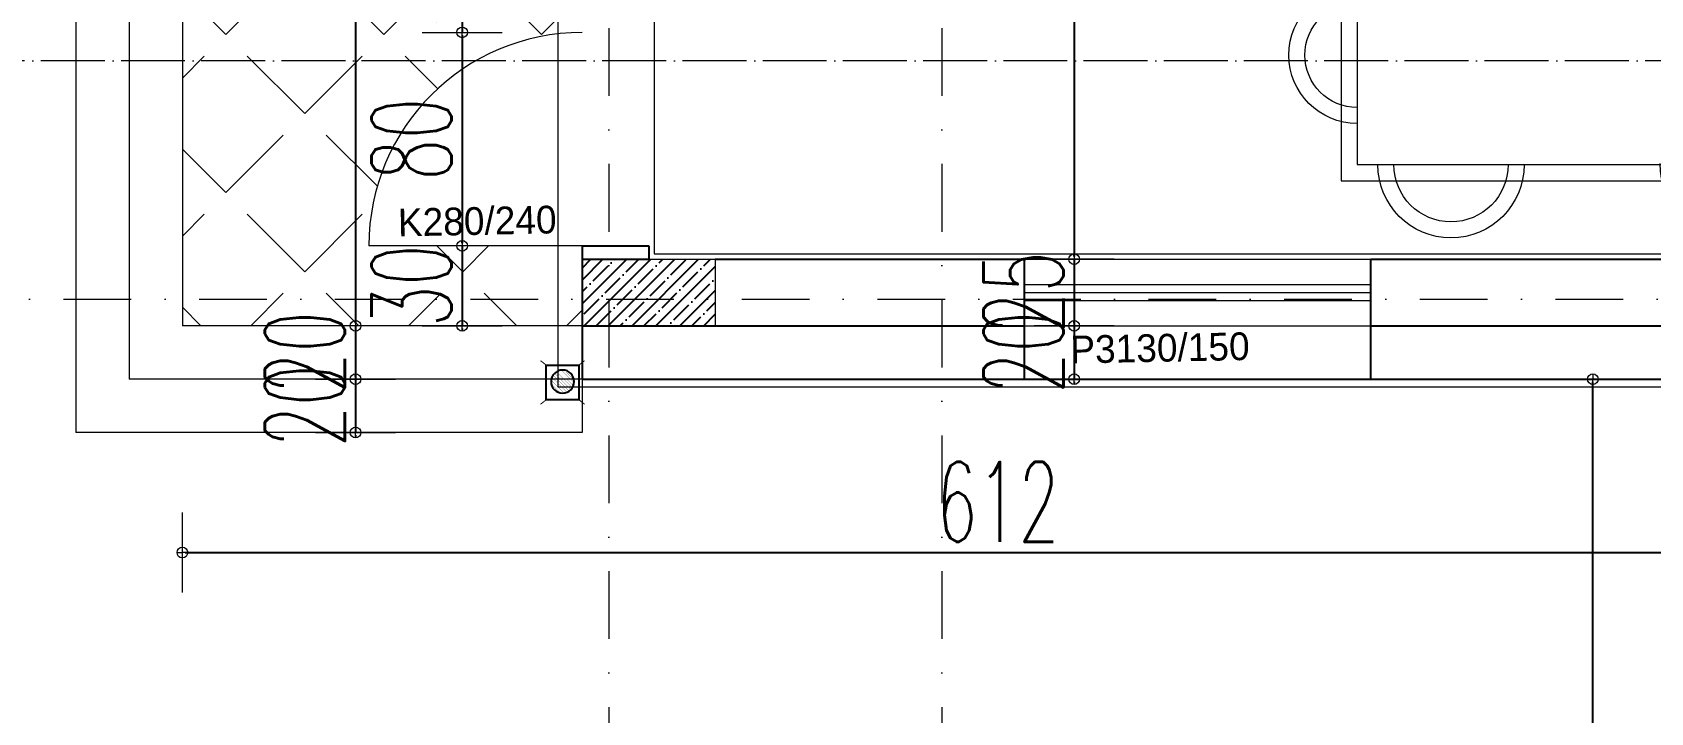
# Model space of a CAD drawing. Header units: millimetres. Extents: x -16104 to 67872, y -88009 to 12107.
# Drawn here: x 10786 to 11393, y 10345 to 10600 of the extents above; entities that cross this region are included whole.
import ezdxf

# ---------------------------------------------------------------- set-up
doc = ezdxf.new("R2010")
doc.units = ezdxf.units.MM
for name, pattern in [('ACAD_ISO04W100', [30, 24, -3, 0, -3]), ('ACAD_ISO07W100', [3, 0, -3]), ('DASHDOTX2', [50.8, 25.4, -12.7, 0, -12.7])]:
    doc.linetypes.add(name, pattern=pattern)
doc.layers.get('0').update_dxf_attribs({"color": 241})
for name, color, linetype, lineweight in [('AKS', 1, 'ACAD_ISO07W100', 5), ('akslar', 144, 'Continuous', 20), ('balkon', 6, 'Continuous', 5), ('duvar', 123, 'Continuous', 25), ('emsal&kolon', 1, 'Continuous', 5), ('kapı', 3, 'Continuous', 5), ('OLCU', 54, 'Continuous', 13), ('pencere', 5, 'Continuous', 5), ('POZ', 36, 'Continuous', 18), ('SıVA', 40, 'Continuous', 9), ('tefriş', 30, 'Continuous', 5), ('ÖLÇÜ', 252, 'Continuous', 20)]:
    doc.layers.add(name, color=color, linetype=linetype, lineweight=lineweight)
doc.styles.add('DIM', font='Txttw.shx', dxfattribs={"width": 0.6})
doc.styles.add('M2', font='stylu.ttf', dxfattribs={"height": 10})
doc.dimstyles.new('50', dxfattribs={"dimscale": 0, "dimtxt": 30, "dimasz": 1, "dimexe": 0, "dimexo": 2, "dimgap": 4, "dimtad": 1, "dimdec": 0, "dimzin": 0, "dimdsep": 46, "dimtxsty": 'DIM', "dimblk1": 'DOT', "dimblk2": 'DOT', "dimsah": 1, "dimcen": 1.5, "dimdle": 3, "dimse1": 1, "dimse2": 1, "dimclrd": 256, "dimclre": 9, "dimclrt": 256, "dimadec": 0, "dimazin": 0, "dimtfac": 0.24, "dimtdec": 0, "dimtix": 1, "dimtmove": 2, "dimatfit": 3, "dimldrblk": 'DOT', "dimfxl": 0, "dimtolj": 1, "dimtzin": 15, "dimarcsym": 0})

# ---------------------------------------------------------------- blocks, each defined once
blk = doc.blocks.new('rb')
at = {"layer": 'tefriş'}
for points in [[(1548.4, 487.07), (1595.5, 487.07), (1595.5, 394.92), (1548.4, 394.92)], [(1551.4, 484.07), (1592.5, 484.07), (1592.5, 397.92), (1551.4, 397.92)]]:
    blk.add_lwpolyline(points, close=True, dxfattribs=at)
for centre, radius, start, end in [((1571.95, 484.07), 12.83, 0, 180), ((1571.95, 484.07), 9.83, 0, 180), ((1551.4, 466.84), 14.18, 90, 270), ((1592.5, 466.49), 13.72, 270, 90), ((1551.4, 466.84), 11.18, 90, 270), ((1592.5, 466.49), 10.72, 270, 90), ((1551.4, 415.62), 14.18, 90, 270), ((1551.4, 415.62), 11.18, 90, 270), ((1592.29, 413.54), 13.72, 270, 90), ((1592.29, 413.54), 10.72, 270, 90), ((1571.95, 397.92), 13.83, 180, 0), ((1571.95, 397.92), 10.83, 180, 0)]:
    blk.add_arc(centre, radius, start, end, dxfattribs=at)
blk = doc.blocks.new('DOT')
for p, q in [((0, 15), (0, -15)), ((-2, 0), (0, 0)), ((2, 0), (0, 0))]:
    blk.add_line(p, q)
blk.add_circle((0, 0), 2)
blk = doc.blocks.new('*D517')
at = {"layer": 'Defpoints', "color": 0, "transparency": 16777216}
for p in [(10907.15, 10984.73), (10907.15, 10490.04), (10907.15, 10490.04)]:
    blk.add_point(p, dxfattribs=at)
at = {"layer": 'OLCU', "lineweight": -2, "transparency": 16777216}
blk.add_line((10907.15, 10983.73), (10907.15, 10491.04), dxfattribs=at)
for p, rotation in [((10907.15, 10984.73), 90), ((10907.15, 10490.04), 270)]:
    blk.add_blockref('DOT', p, dxfattribs=dict(at, rotation=rotation))
at = {"layer": 'OLCU', "transparency": 16777216, "insert": (10888.15, 10737.39), "char_height": 30, "attachment_point": 5, "rotation": 90, "style": 'DIM'}
blk.add_mtext('\\A1;495', dxfattribs=at)
blk = doc.blocks.new('*D518')
at = {"layer": 'Defpoints', "color": 0, "transparency": 16777216}
for p in [(10907.15, 10490.04), (10907.15, 10470.04), (10907.15, 10470.04)]:
    blk.add_point(p, dxfattribs=at)
at = {"layer": 'OLCU', "lineweight": -2, "transparency": 16777216}
for p, q in [((10907.15, 10491.04), (10907.15, 10492.04)), ((10907.15, 10490.04), (10907.15, 10470.04)), ((10907.15, 10469.04), (10907.15, 10468.04))]:
    blk.add_line(p, q, dxfattribs=at)
for p, rotation in [((10907.15, 10490.04), 270), ((10907.15, 10470.04), 90)]:
    blk.add_blockref('DOT', p, dxfattribs=dict(at, rotation=rotation))
at = {"layer": 'OLCU', "transparency": 16777216, "insert": (10888.15, 10480.04), "char_height": 30, "attachment_point": 5, "rotation": 90, "style": 'DIM'}
blk.add_mtext('\\A1;20', dxfattribs=at)
blk = doc.blocks.new('*D981')
at = {"layer": 'Defpoints', "color": 0, "transparency": 16777216}
for p in [(10907.15, 10470.04), (10907.15, 10450.04), (10907.15, 10450.04)]:
    blk.add_point(p, dxfattribs=at)
at = {"layer": 'OLCU', "lineweight": -2, "transparency": 16777216}
for p, q in [((10907.15, 10471.04), (10907.15, 10472.04)), ((10907.15, 10470.04), (10907.15, 10450.04)), ((10907.15, 10449.04), (10907.15, 10448.04))]:
    blk.add_line(p, q, dxfattribs=at)
for p, rotation in [((10907.15, 10470.04), 270), ((10907.15, 10450.04), 90)]:
    blk.add_blockref('DOT', p, dxfattribs=dict(at, rotation=rotation))
at = {"layer": 'OLCU', "transparency": 16777216, "insert": (10888.15, 10460.04), "char_height": 30, "attachment_point": 5, "rotation": 90, "style": 'DIM'}
blk.add_mtext('\\A1;20', dxfattribs=at)
blk = doc.blocks.new('*D984')
at = {"layer": 'Defpoints', "color": 0, "transparency": 16777216}
for p in [(10992.15, 10635.04), (10947.15, 10600.04), (10992.15, 10600.04)]:
    blk.add_point(p, dxfattribs=at)
at = {"layer": 'OLCU', "lineweight": -2, "transparency": 16777216}
for p, q in [((10947.15, 10636.04), (10947.15, 10637.04)), ((10947.15, 10635.04), (10947.15, 10600.04)), ((10947.15, 10599.04), (10947.15, 10598.04))]:
    blk.add_line(p, q, dxfattribs=at)
for p, rotation in [((10947.15, 10635.04), 270), ((10947.15, 10600.04), 90)]:
    blk.add_blockref('DOT', p, dxfattribs=dict(at, rotation=rotation))
at = {"layer": 'OLCU', "transparency": 16777216, "insert": (10928.15, 10617.54), "char_height": 30, "attachment_point": 5, "rotation": 90, "style": 'DIM'}
blk.add_mtext('\\A1;35', dxfattribs=at)
blk = doc.blocks.new('*D521')
at = {"layer": 'Defpoints', "color": 0, "transparency": 16777216}
for p in [(10992.15, 10600.04), (10947.15, 10520.04), (10992.15, 10520.04)]:
    blk.add_point(p, dxfattribs=at)
at = {"layer": 'OLCU', "lineweight": -2, "transparency": 16777216}
blk.add_line((10947.15, 10599.04), (10947.15, 10521.04), dxfattribs=at)
for p, rotation in [((10947.15, 10600.04), 90), ((10947.15, 10520.04), 270)]:
    blk.add_blockref('DOT', p, dxfattribs=dict(at, rotation=rotation))
at = {"layer": 'OLCU', "transparency": 16777216, "insert": (10928.15, 10560.04), "char_height": 30, "attachment_point": 5, "rotation": 90, "style": 'DIM'}
blk.add_mtext('\\A1;80', dxfattribs=at)
blk = doc.blocks.new('*D522')
at = {"layer": 'Defpoints', "color": 0, "transparency": 16777216}
for p in [(10947.15, 10520.04), (10947.15, 10490.04), (10947.15, 10490.04)]:
    blk.add_point(p, dxfattribs=at)
at = {"layer": 'OLCU', "lineweight": -2, "transparency": 16777216}
for p, q in [((10947.15, 10521.04), (10947.15, 10522.04)), ((10947.15, 10520.04), (10947.15, 10490.04)), ((10947.15, 10489.04), (10947.15, 10488.04))]:
    blk.add_line(p, q, dxfattribs=at)
for p, rotation in [((10947.15, 10520.04), 270), ((10947.15, 10490.04), 90)]:
    blk.add_blockref('DOT', p, dxfattribs=dict(at, rotation=rotation))
at = {"layer": 'OLCU', "transparency": 16777216, "insert": (10928.15, 10505.04), "char_height": 30, "attachment_point": 5, "rotation": 90, "style": 'DIM'}
blk.add_mtext('\\A1;30', dxfattribs=at)
blk = doc.blocks.new('*D531')
at = {"layer": 'Defpoints', "color": 0, "transparency": 16777216}
for p in [(11176.79, 10999.73), (11176.79, 10515.04), (11176.79, 10515.04)]:
    blk.add_point(p, dxfattribs=at)
at = {"layer": 'OLCU', "lineweight": -2, "transparency": 16777216}
blk.add_line((11176.79, 10998.73), (11176.79, 10516.04), dxfattribs=at)
for p, rotation in [((11176.79, 10999.73), 90), ((11176.79, 10515.04), 270)]:
    blk.add_blockref('DOT', p, dxfattribs=dict(at, rotation=rotation))
at = {"layer": 'OLCU', "transparency": 16777216, "insert": (11157.79, 10757.39), "char_height": 30, "attachment_point": 5, "rotation": 90, "style": 'DIM'}
blk.add_mtext('\\A1;485', dxfattribs=at)
blk = doc.blocks.new('*D532')
at = {"layer": 'Defpoints', "color": 0, "transparency": 16777216}
for p in [(11176.79, 10515.04), (11176.79, 10490.04), (11176.79, 10490.04)]:
    blk.add_point(p, dxfattribs=at)
at = {"layer": 'OLCU', "lineweight": -2, "transparency": 16777216}
for p, q in [((11176.79, 10516.04), (11176.79, 10517.04)), ((11176.79, 10515.04), (11176.79, 10490.04)), ((11176.79, 10489.04), (11176.79, 10488.04))]:
    blk.add_line(p, q, dxfattribs=at)
for p, rotation in [((11176.79, 10515.04), 270), ((11176.79, 10490.04), 90)]:
    blk.add_blockref('DOT', p, dxfattribs=dict(at, rotation=rotation))
at = {"layer": 'OLCU', "transparency": 16777216, "insert": (11157.79, 10502.54), "char_height": 30, "attachment_point": 5, "rotation": 90, "style": 'DIM'}
blk.add_mtext('\\A1;25', dxfattribs=at)
blk = doc.blocks.new('*D550')
at = {"layer": 'Defpoints', "color": 0, "transparency": 16777216}
for p in [(11176.79, 10490.04), (11176.79, 10470.04), (11176.79, 10470.04)]:
    blk.add_point(p, dxfattribs=at)
at = {"layer": 'OLCU', "lineweight": -2, "transparency": 16777216}
for p, q in [((11176.79, 10491.04), (11176.79, 10492.04)), ((11176.79, 10490.04), (11176.79, 10470.04)), ((11176.79, 10469.04), (11176.79, 10468.04))]:
    blk.add_line(p, q, dxfattribs=at)
for p, rotation in [((11176.79, 10490.04), 270), ((11176.79, 10470.04), 90)]:
    blk.add_blockref('DOT', p, dxfattribs=dict(at, rotation=rotation))
at = {"layer": 'OLCU', "transparency": 16777216, "insert": (11157.79, 10480.04), "char_height": 30, "attachment_point": 5, "rotation": 90, "style": 'DIM'}
blk.add_mtext('\\A1;20', dxfattribs=at)
blk = doc.blocks.new('A$C412C2498')
at = {"color": 5, "const_width": 0.6}
for points in [[(3.64, 24.29), (0.19, 27)], [(23.8, 24.29), (27.26, 27)], [(3.64, 2.95), (0.19, 0.24)], [(23.8, 2.95), (27.26, 0.24)]]:
    blk.add_lwpolyline(points, dxfattribs=at)
at = {"color": 5}
blk.add_lwpolyline([(23.8, 24.29), (3.64, 24.29), (3.64, 2.95), (23.8, 2.95)], close=True, dxfattribs=at)
at = {"const_width": 0.1}
for points in [[(6.68, 12.23), (14.63, 20.17)], [(6.76, 14.48), (12.37, 20.1)], [(7.15, 10.44), (16.41, 19.71)], [(7.89, 9.07), (17.79, 18.97)], [(8.8, 8), (18.86, 18.06)], [(9.96, 7.09), (19.77, 16.9)], [(11.26, 6.45), (20.41, 15.6)], [(13.03, 6.04), (20.82, 13.83)], [(14.77, 6.07), (20.78, 12.09)], [(17.41, 7.02), (19.84, 9.45)]]:
    blk.add_lwpolyline(points, dxfattribs=at)
blk.add_circle((13.74, 13.11), 7.12)
blk = doc.blocks.new('A$C5E2C1EC0')
at = {"xscale": 0.6105719971092185, "yscale": 0.6105719971092185, "zscale": 0.6105719971092185}
blk.add_blockref('A$C412C2498', (0, 0), dxfattribs=at)
blk = doc.blocks.new('*D2405')
at = {"layer": 'Defpoints', "color": 0, "transparency": 16777216}
for p in [(10842.15, 10490.04), (11454.15, 10470.04), (11454.15, 10405.04)]:
    blk.add_point(p, dxfattribs=at)
at = {"layer": 'OLCU', "lineweight": -2, "transparency": 16777216}
blk.add_line((10843.15, 10405.04), (11453.15, 10405.04), dxfattribs=at)
at = {"layer": 'OLCU', "lineweight": -2, "transparency": 16777216, "rotation": 180}
blk.add_blockref('DOT', (10842.15, 10405.04), dxfattribs=at)
at = {"layer": 'OLCU', "lineweight": -2, "transparency": 16777216}
blk.add_blockref('DOT', (11454.15, 10405.04), dxfattribs=at)
at = {"layer": 'OLCU', "transparency": 16777216, "insert": (11148.15, 10424.04), "char_height": 30, "attachment_point": 5, "style": 'DIM'}
blk.add_mtext('\\A1;612', dxfattribs=at)
blk = doc.blocks.new('*D2412')
at = {"layer": 'Defpoints', "color": 0, "transparency": 16777216}
for p in [(11371.44, 10470.04), (11474.15, 10470.04), (11474.15, 9465.54)]:
    blk.add_point(p, dxfattribs=at)
at = {"layer": 'OLCU', "lineweight": -2, "transparency": 16777216}
blk.add_line((11371.44, 9466.54), (11371.44, 10469.04), dxfattribs=at)
for p, rotation in [((11371.44, 10470.04), 90), ((11371.44, 9465.54), 270)]:
    blk.add_blockref('DOT', p, dxfattribs=dict(at, rotation=rotation))
at = {"layer": 'OLCU', "transparency": 16777216, "insert": (11352.44, 9967.79), "char_height": 30, "attachment_point": 5, "rotation": 90, "style": 'DIM'}
blk.add_mtext('\\A1;1005', dxfattribs=at)

msp = doc.modelspace()

# ---------------------------------------------------------------- hatches: boundary and pattern name
h = msp.add_hatch()
h.set_pattern_fill('ANSI35,_O', color=256)
h.set_pattern_definition([(45, (0, 0), (-4.490128, 4.490128), []), (45, (4.49, 0), (-4.490128, 4.490128), [7.9375, -1.5875, 0, -1.5875])])
h.paths.add_polyline_path([(11002.14, 10515.04), (10992.15, 10515.04), (10992.15, 10500.04), (11002.14, 10500.04)])
h.paths.add_polyline_path([(11042.15, 10515.04), (11002.14, 10515.04), (11002.14, 10500.04), (11042.15, 10500.04)])
h.paths.add_polyline_path([(11042.15, 10500.04), (11002.14, 10500.04), (11002.14, 10490.04), (11042.15, 10490.04)])
h.paths.add_polyline_path([(11002.14, 10500.04), (10992.15, 10500.04), (10992.15, 10490.04), (11002.14, 10490.04)])
at = {"layer": 'ÖLÇÜ'}
h = msp.add_hatch(dxfattribs=at)
h.set_pattern_fill('ANGLE,_O', color=256, scale=6, angle=45)
h.set_pattern_definition([(45, (-3603.393, 17059.605), (-29.63485, 29.63485), [30.48, -11.43]), (135, (-3603.393, 17059.605), (-29.63485, -29.63485), [30.48, -11.43])])
h.paths.add_polyline_path([(10907.15, 10984.73), (10842.15, 10984.73), (10842.15, 10959.73), (10911.16, 10959.73, -0.079624)])
h.paths.add_polyline_path([(10911.16, 10959.73), (10842.15, 10959.73), (10842.15, 10780.04), (10992.15, 10780.04), (10992.15, 10959.73), (10987.15, 10959.73), (10987.15, 10904.73, -0.323907)])
h.paths.add_polyline_path([(10992.15, 10635.04), (10992.15, 10765.04), (10992.15, 10780.04), (10842.15, 10780.04), (10842.15, 10589.37), (10952.22, 10589.37, -0.131404), (10992.15, 10600.04)])
h.paths.add_polyline_path([(10952.22, 10589.37), (10842.15, 10589.37), (10842.15, 10500.04), (10992.15, 10500.04), (10992.15, 10515.04), (10992.15, 10520.04), (10912.15, 10520.04, -0.268211)])
h.paths.add_polyline_path([(10992.15, 10500.04), (10842.15, 10500.04), (10842.15, 10490.04), (10992.15, 10490.04)])
h.paths.add_polyline_path([(10990.11, 10923.74), (10989.03, 10985.68), (10975.36, 10985.44), (10976.44, 10923.5)], flags=9)
h.paths.add_polyline_path([(10842.48, 10807.74), (10930.33, 10807.74), (10930.33, 10777.95), (10842.48, 10777.95)], flags=9)
h.paths.add_polyline_path([(10843.14, 10835.97), (10947.28, 10835.97), (10947.28, 10809.11), (10843.14, 10809.11)], flags=24)
h.paths.add_polyline_path([(10992.65, 10650.73), (10992.91, 10741.22), (10975.14, 10741.27), (10974.88, 10650.78)], flags=9)
h.paths.add_polyline_path([(10905.65, 10537.97), (10905.65, 10582.12), (10950.65, 10582.12), (10950.65, 10537.97)], flags=24)
h.paths.add_polyline_path([(10905.65, 10482.97), (10905.65, 10527.12), (10950.65, 10527.12), (10950.65, 10482.97)], flags=9)
h.paths.add_polyline_path([(10865.65, 10457.97), (10865.65, 10502.12), (10910.65, 10502.12), (10910.65, 10457.97)], flags=9)

# ---------------------------------------------------------------- linework, layer by layer
at = {"layer": 'AKS', "color": 1, "linetype": 'ACAD_ISO04W100'}
msp.add_line((13311.33, 10589.37), (10702.98, 10589.37), dxfattribs=at)
at = {"layer": 'akslar', "linetype": 'DASHDOTX2'}
for p, q in [((11002.14, 11925.04), (11002.14, 9115.54)), ((11127.15, 11925.04), (11127.15, 9115.54)), ((10492.15, 10500.04), (13542.15, 10500.04))]:
    msp.add_line(p, q, dxfattribs=at)
at = {"layer": 'balkon'}
for p, q in [((10802.15, 10984.73), (10802.15, 10450.04)), ((10822.15, 10984.73), (10822.15, 10470.04)), ((10842.15, 10984.73), (10842.15, 10490.04)), ((10992.15, 10490.04), (10842.15, 10490.04)), ((10992.15, 10470.04), (10822.15, 10470.04)), ((10992.15, 10470.04), (10992.15, 10450.04)), ((10992.15, 10450.04), (10802.15, 10450.04))]:
    msp.add_line(p, q, dxfattribs=at)
at = {"layer": 'duvar'}
for p, q in [((10992.15, 10520.04), (10992.15, 10470.04)), ((10992.15, 10520.04), (11017.15, 10520.04)), ((11017.15, 10520.04), (11017.15, 10515.04)), ((10992.15, 10515.04), (11017.15, 10515.04)), ((11042.15, 10515.04), (11158.15, 10515.04)), ((11158.15, 10470.04), (11158.15, 10515.04)), ((11288.15, 10515.04), (11617.15, 10515.04)), ((11288.15, 10470.04), (11288.15, 10515.04)), ((10992.15, 10490.04), (11158.15, 10490.04)), ((11288.15, 10490.04), (11474.15, 10490.04)), ((10992.15, 10470.04), (11158.15, 10470.04)), ((11158.15, 10470.04), (11288.15, 10470.04)), ((11288.15, 10470.04), (11454.15, 10470.04))]:
    msp.add_line(p, q, dxfattribs=at)
at = {"layer": 'emsal&kolon'}
msp.add_lwpolyline([(10992.15, 10490.04), (10992.15, 10515.04), (11042.15, 10515.04), (11042.15, 10490.04), (10992.15, 10490.04)], dxfattribs=at)
at = {"layer": 'kapı'}
msp.add_line((10992.15, 10520.04), (10912.15, 10520.04), dxfattribs=at)
msp.add_arc((10992.15, 10520.04), 80, 90, 180, dxfattribs=at)
at = {"layer": 'OLCU'}
msp.add_line((11288.15, 10470.04), (11288.15, 10470.04), dxfattribs=at)
at = {"layer": 'pencere'}
for p, q in [((11158.15, 10515.04), (11288.15, 10515.04)), ((11158.15, 10505.54), (11288.15, 10505.54)), ((11158.15, 10502.54), (11288.15, 10502.54)), ((11158.15, 10499.54), (11288.15, 10499.54)), ((11158.15, 10490.04), (11288.15, 10490.04))]:
    msp.add_line(p, q, dxfattribs=at)
at = {"layer": 'SıVA'}
for points in [[(12582.15, 10217.04), (12582.15, 9702.54), (12447.15, 9702.54), (12447.15, 9442.54), (11665.15, 9442.54), (11665.15, 9612.54), (11445.15, 9612.54), (11445.15, 10467.04), (10983.15, 10467.04), (10983.15, 10981.73), (10813.15, 10981.73), (10813.15, 11434.04), (11103.15, 11434.04), (11103.15, 11604.04), (12925.15, 11604.04), (12925.15, 11434.04), (13215.15, 11434.04), (13215.15, 10981.73), (13045.15, 10981.73), (13045.15, 10487.04), (12885.15, 10487.04), (12885.15, 10217.04)], [(11019.15, 10517.04), (11615.15, 10517.04), (11615.15, 10542.04), (11620.15, 10542.04), (11620.15, 10758.04), (11615.15, 10758.04), (11615.15, 10812.04), (11620.15, 10812.04), (11620.15, 10997.73), (11527.15, 10997.73), (11044.15, 10997.73), (11044.15, 10982.73), (11019.15, 10982.73), (11019.15, 10600.04)]]:
    msp.add_lwpolyline(points, close=True, dxfattribs=at)

# ---------------------------------------------------------------- block references
at = {"ltscale": 50, "xscale": -1, "rotation": 180}
msp.add_blockref('A$C5E2C1EC0', (10976.45, 10477.13), dxfattribs=at)
at = {"layer": 'pencere', "xscale": -2, "yscale": 2, "zscale": 2, "rotation": 90}
msp.add_blockref('rb', (12251.19, 13735.46), dxfattribs=at)

# ---------------------------------------------------------------- texts
at = {"layer": 'POZ', "style": 'M2', "flags": 4}
for tag, p in [('K280/240', (10923.14, 10523.55)), ('P3130/150', (11175.47, 10475.91))]:
    msp.add_attdef(tag, p, 'K1 80/210', height=10.4, rotation=1.13919, dxfattribs=at)

# ---------------------------------------------------------------- dimensions: what is measured, and where the dimension line sits
at = {"layer": 'OLCU'}
for base, p1, p2, text, picture, middle in [((11176.79, 10515.04), (11176.79, 10999.73), (11176.79, 10515.04), '485', '*D531', (11157.79, 10757.39)), ((10907.15, 10490.04), (10907.15, 10984.73), (10907.15, 10490.04), '495', '*D517', (10888.15, 10737.39))]:
    dim = msp.add_linear_dim(base=base, p1=p1, p2=p2, angle=90, text=text, dimstyle='50', override={"dimscale": 1}, dxfattribs=at)
    dim.commit()
    dim.dimension.update_dxf_attribs({"geometry": picture, "text_midpoint": middle})
for base, p1, p2, picture, middle in [((10947.15, 10600.04), (10992.15, 10635.04), (10992.15, 10600.04), '*D984', (10928.15, 10617.54)), ((10947.15, 10520.04), (10992.15, 10600.04), (10992.15, 10520.04), '*D521', (10928.15, 10560.04)), ((10947.15, 10490.04), (10947.15, 10520.04), (10947.15, 10490.04), '*D522', (10928.15, 10505.04)), ((11176.79, 10490.04), (11176.79, 10515.04), (11176.79, 10490.04), '*D532', (11157.79, 10502.54)), ((10907.15, 10470.04), (10907.15, 10490.04), (10907.15, 10470.04), '*D518', (10888.15, 10480.04)), ((11176.79, 10470.04), (11176.79, 10490.04), (11176.79, 10470.04), '*D550', (11157.79, 10480.04)), ((10907.15, 10450.04), (10907.15, 10470.04), (10907.15, 10450.04), '*D981', (10888.15, 10460.04))]:
    dim = msp.add_linear_dim(base=base, p1=p1, p2=p2, angle=90, dimstyle='50', override={"dimscale": 1}, dxfattribs=at)
    dim.commit()
    dim.dimension.update_dxf_attribs({"geometry": picture, "text_midpoint": middle})
dim = msp.add_linear_dim(base=(11454.15, 10405.04), p1=(10842.15, 10490.04), p2=(11454.15, 10470.04), dimstyle='50', override={"dimscale": 1}, dxfattribs=at)
dim.commit()
dim.dimension.update_dxf_attribs({"geometry": '*D2405', "text_midpoint": (11148.15, 10424.04)})
dim = msp.add_aligned_dim(p1=(11474.15117101, 9465.54463968), p2=(11474.15117101, 10470.04463968), distance=102.70769654, dimstyle='50', override={"dimscale": 1}, dxfattribs=at)
dim.commit()
dim.dimension.update_dxf_attribs({"geometry": '*D2412', "text_midpoint": (11352.44347447, 9967.79463968)})

doc.saveas('drawing.dxf')
